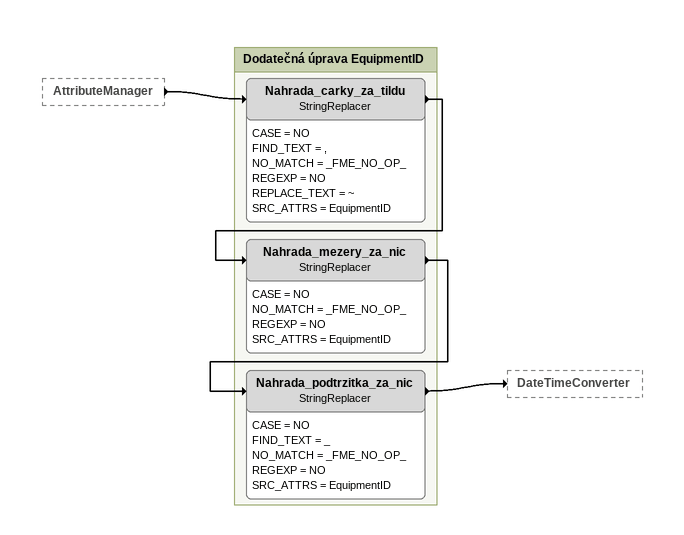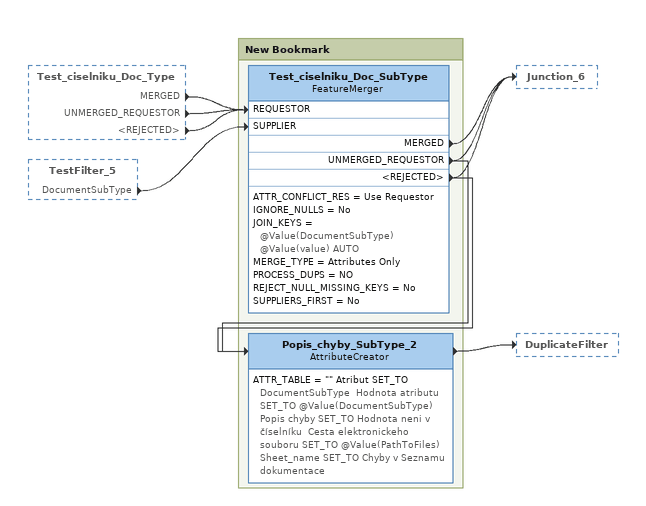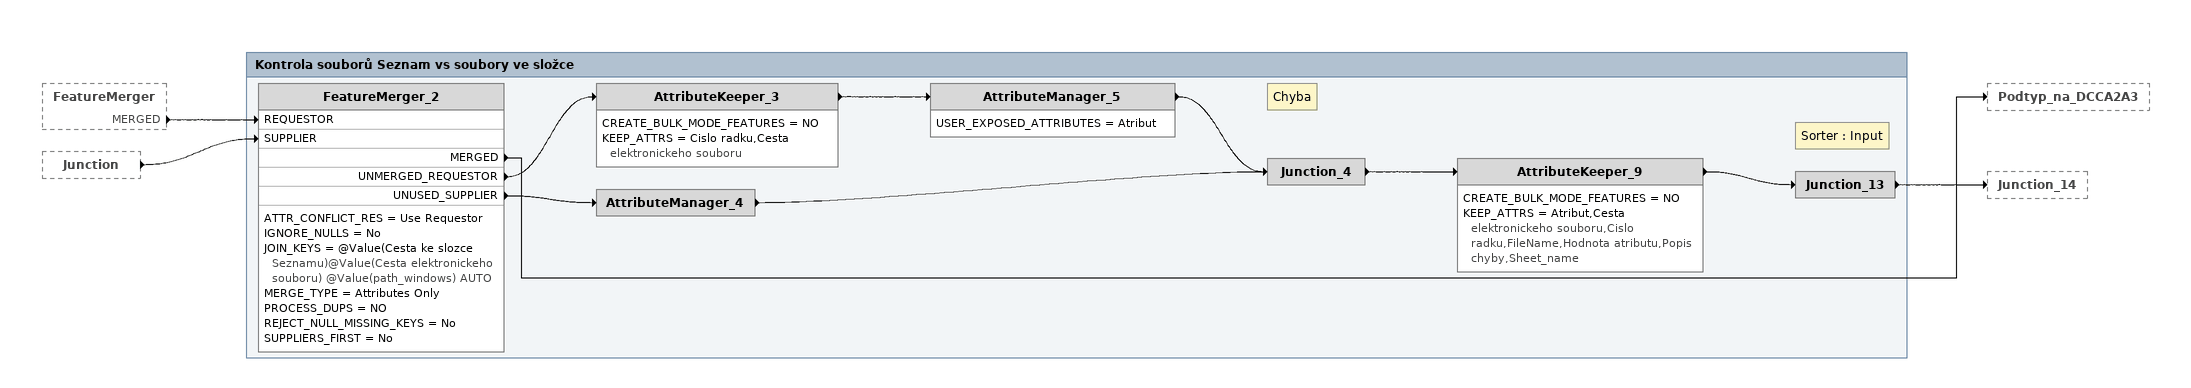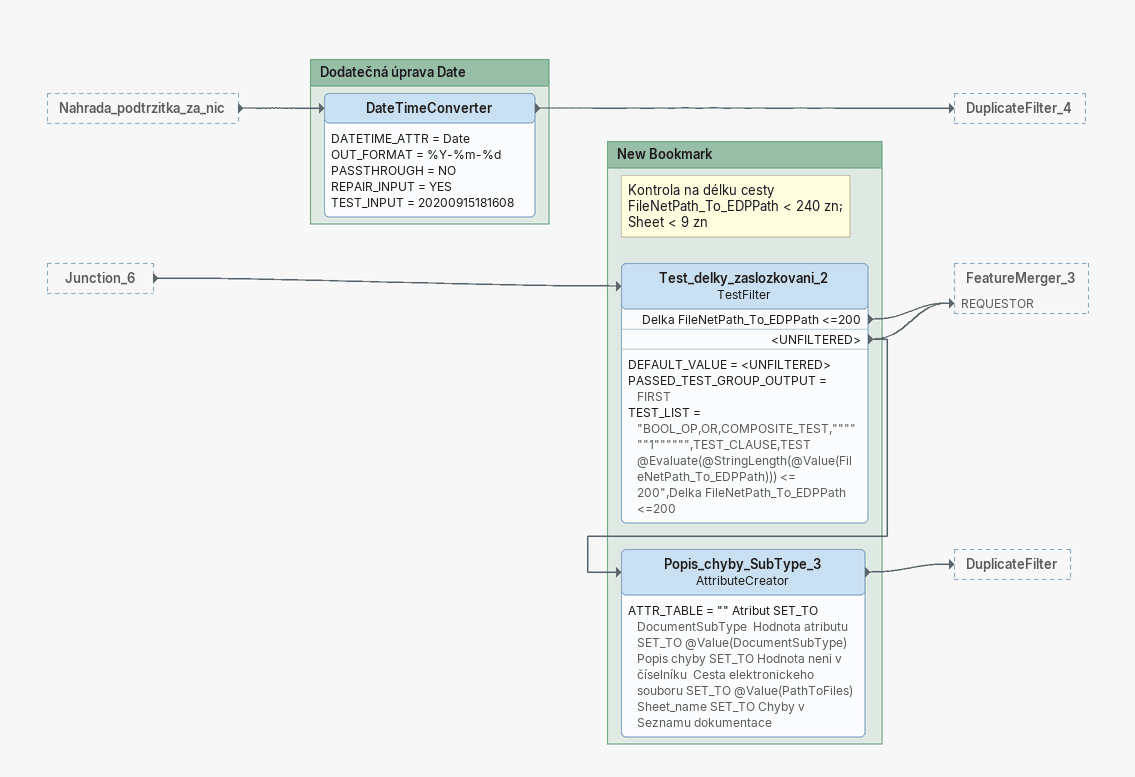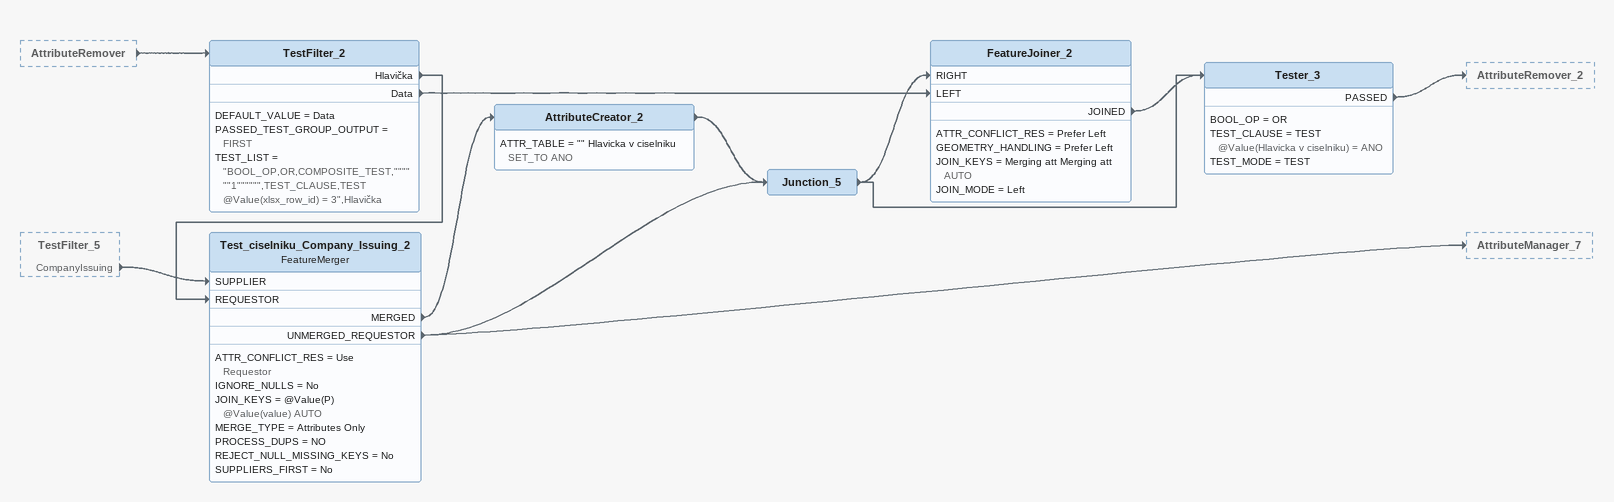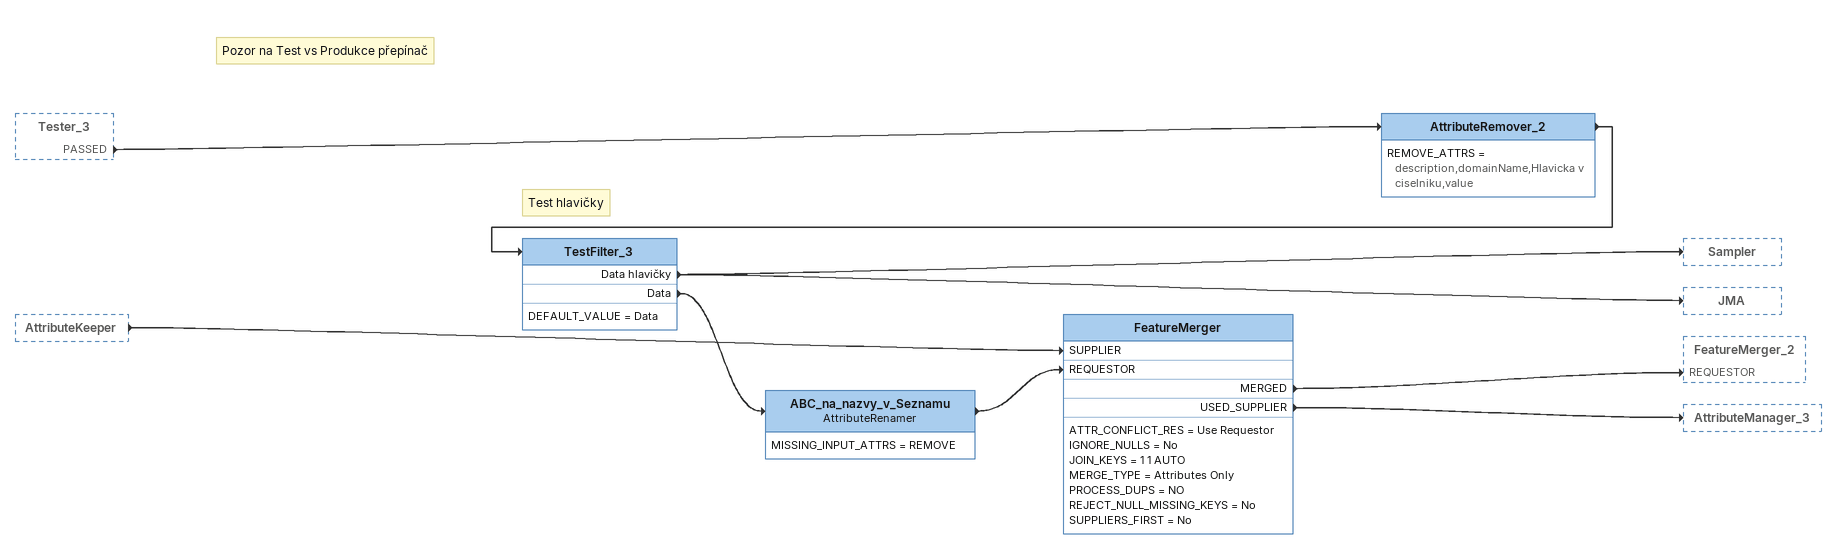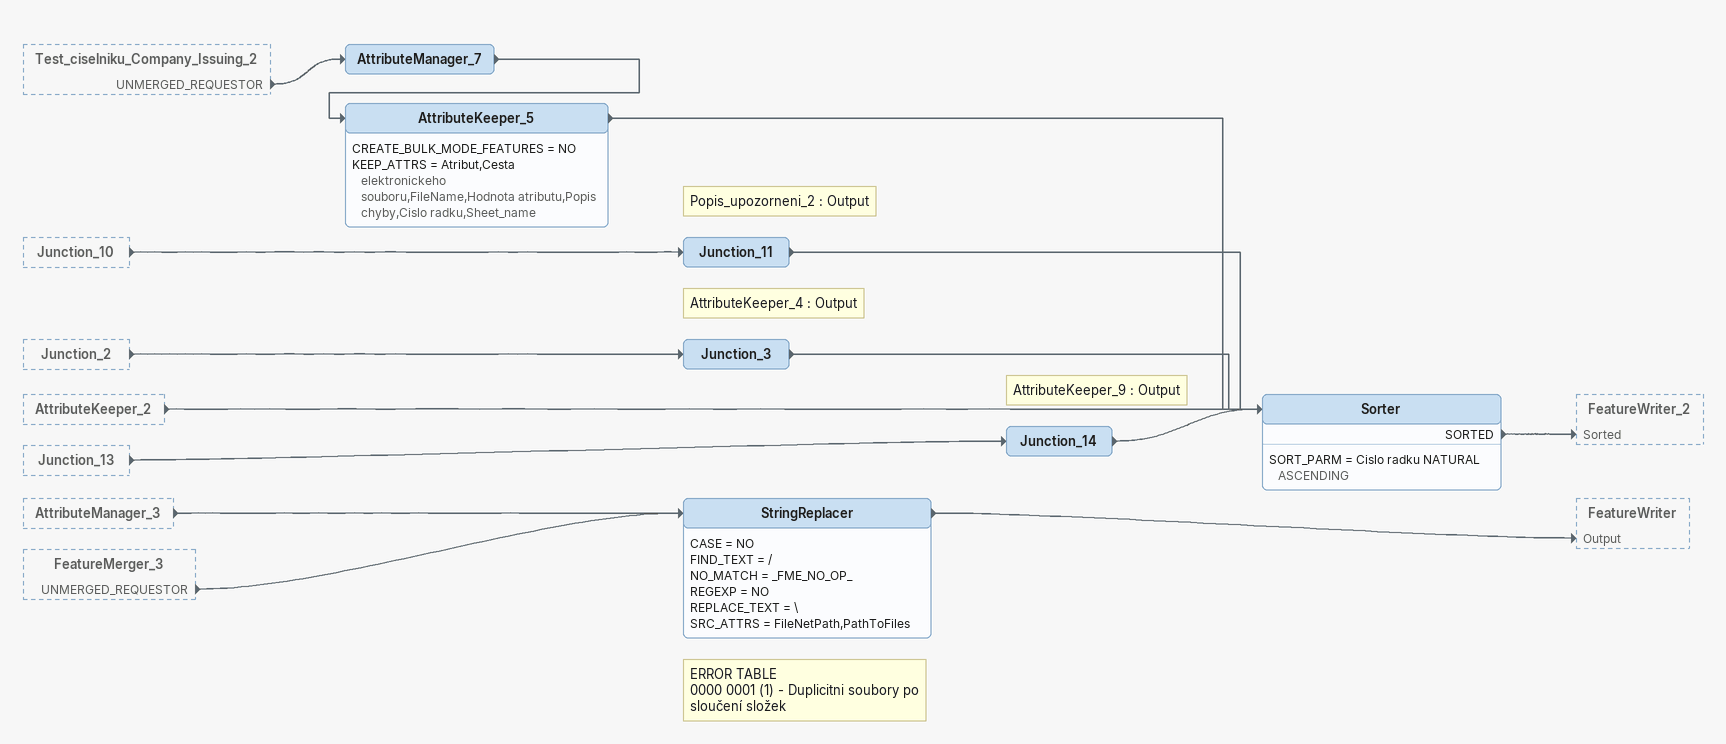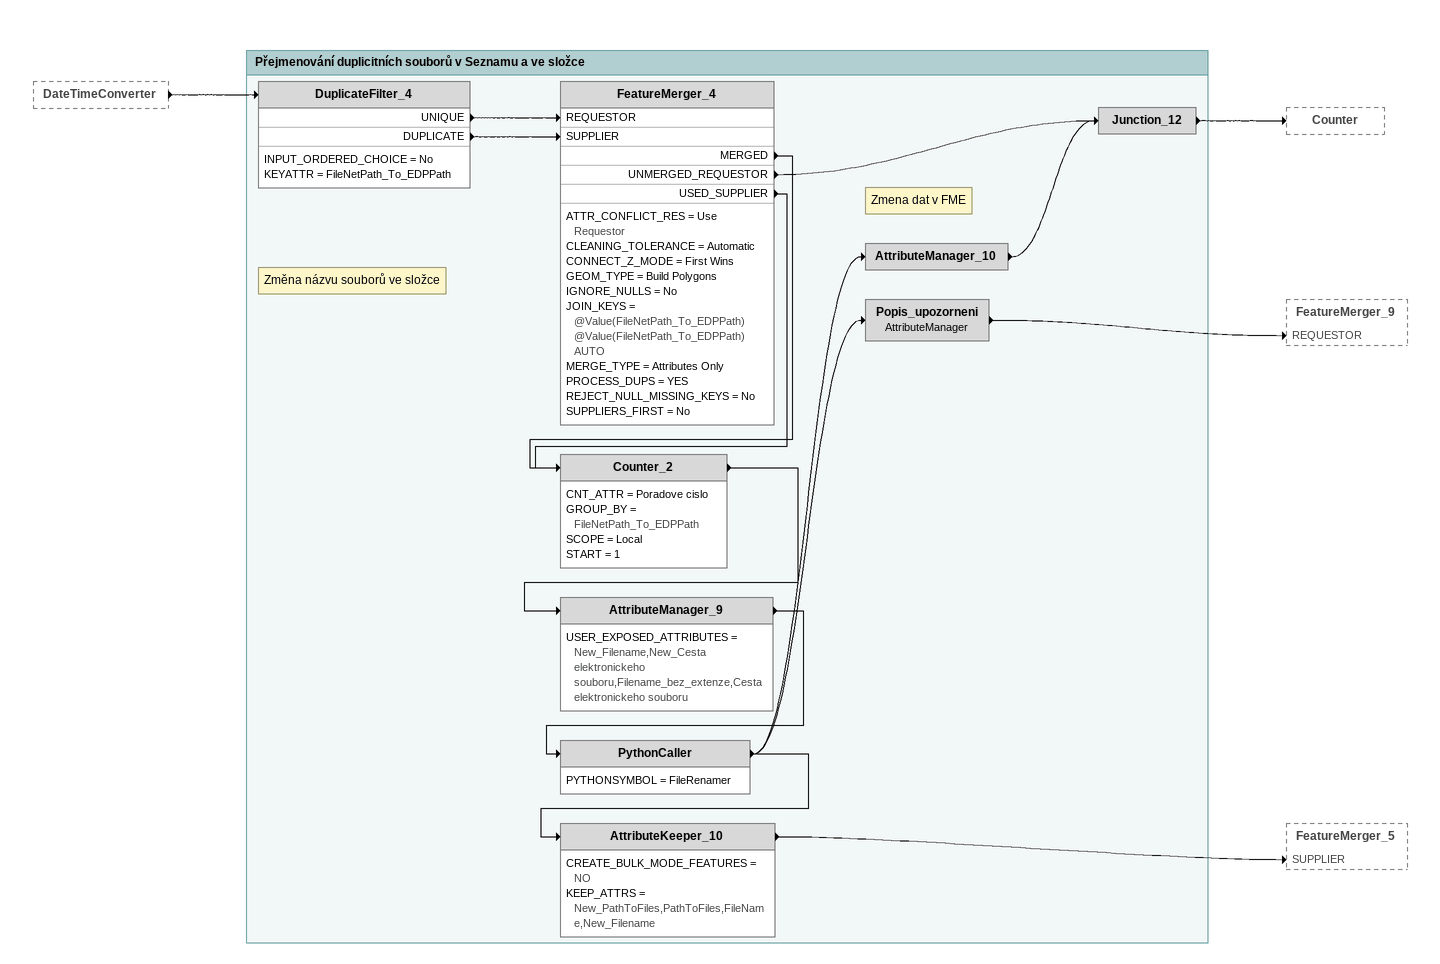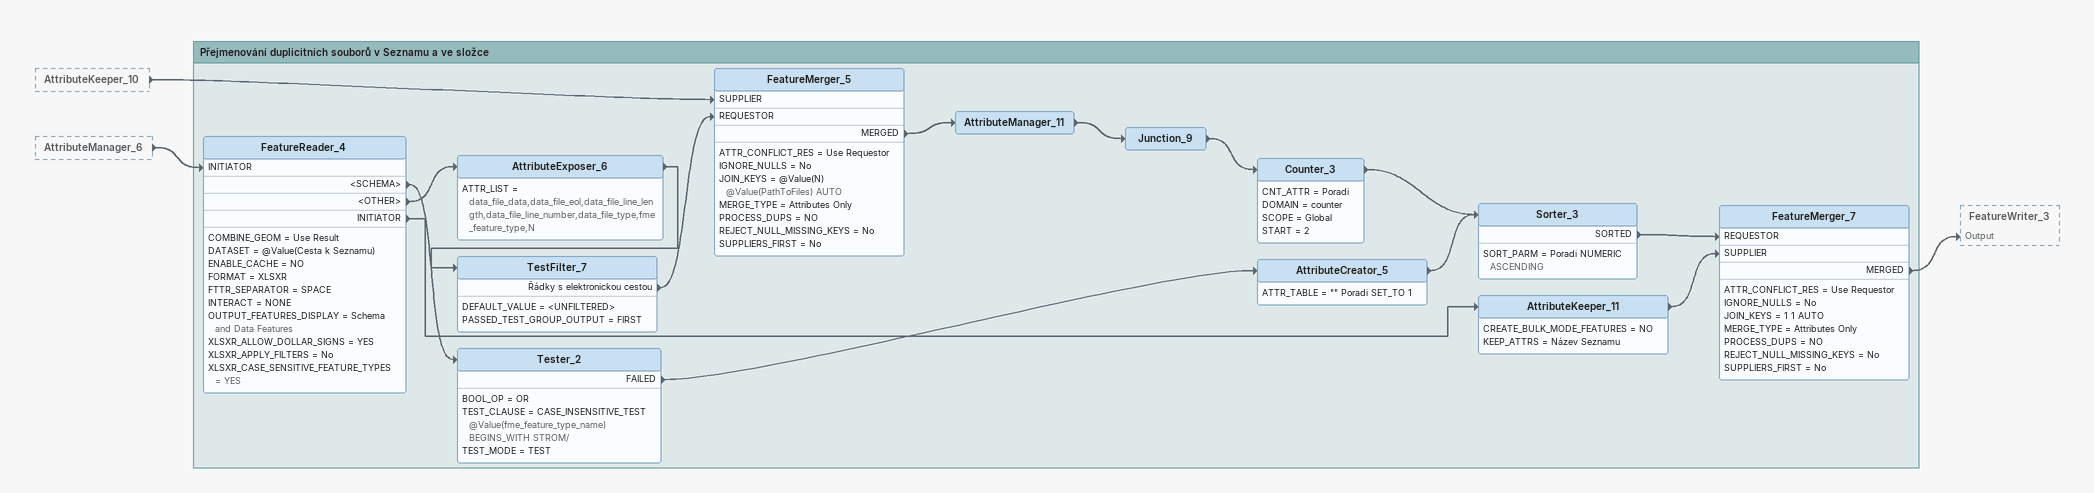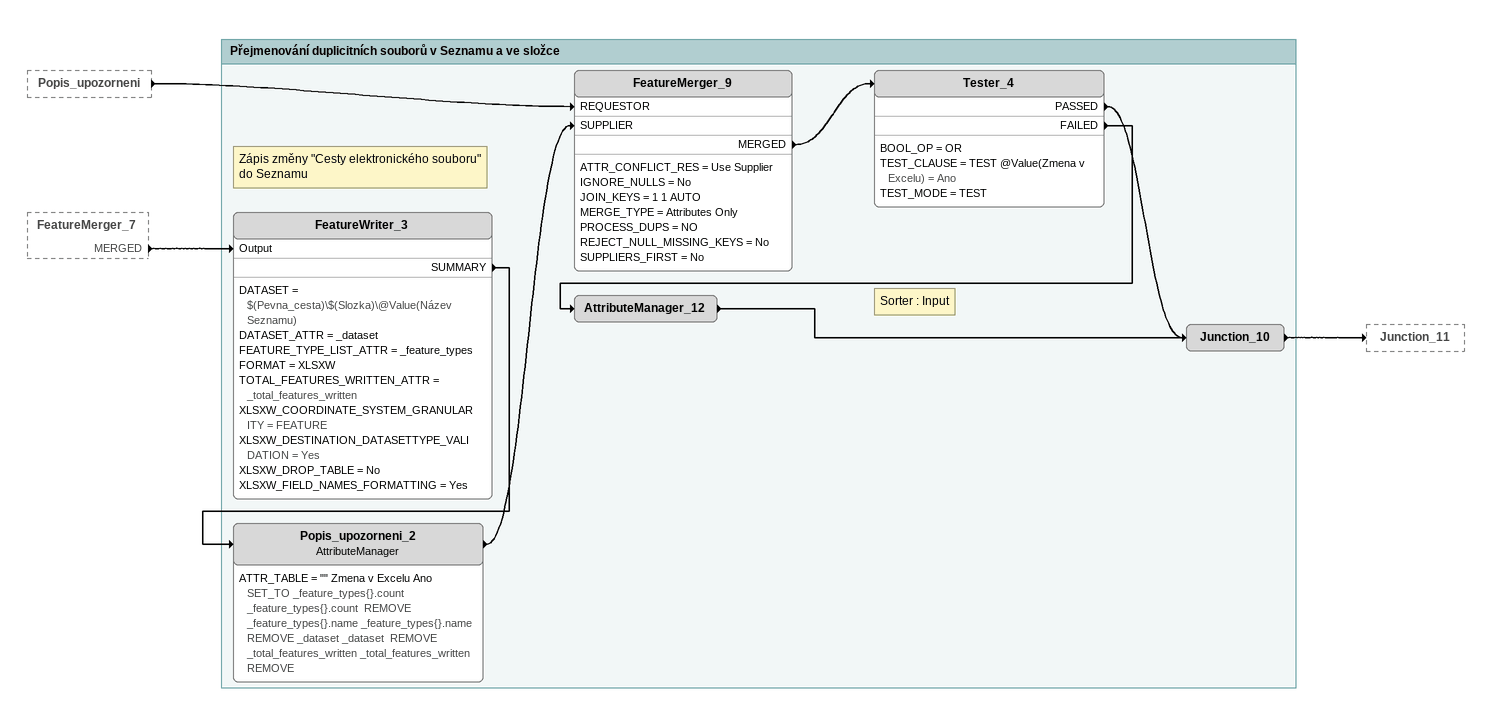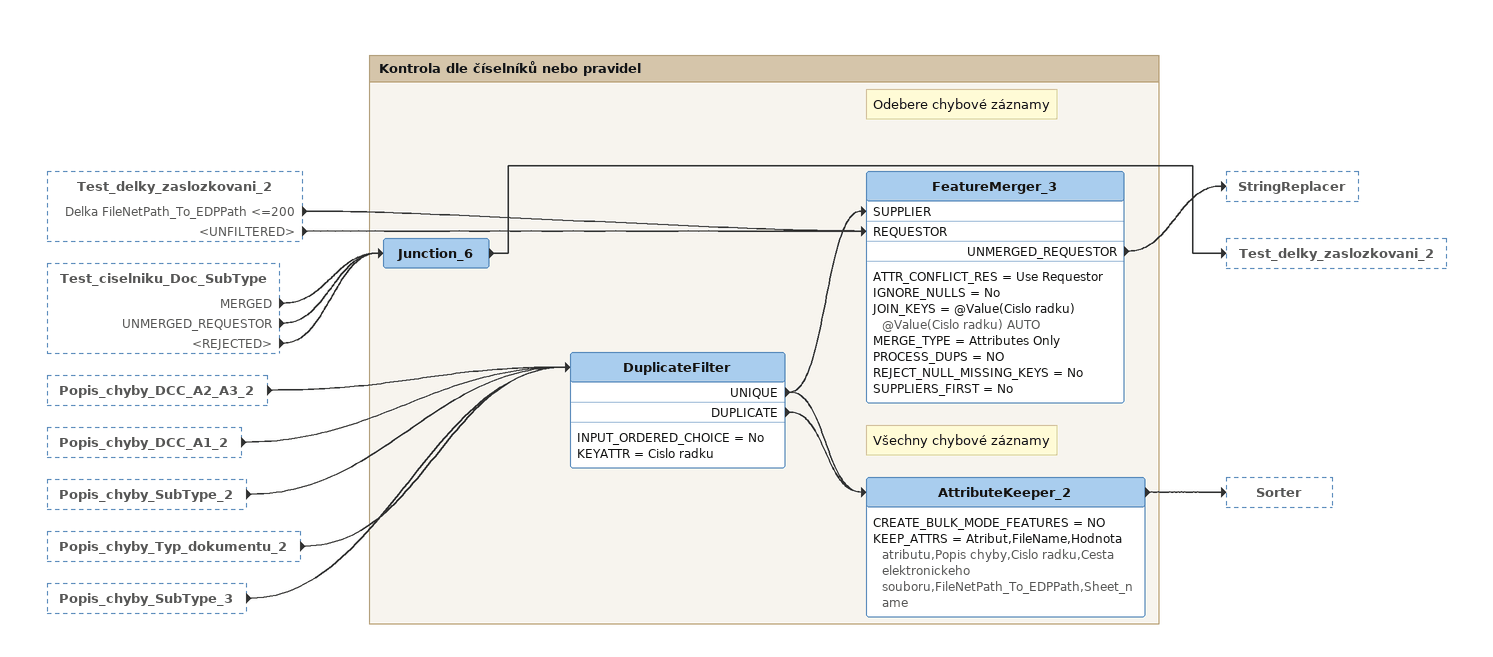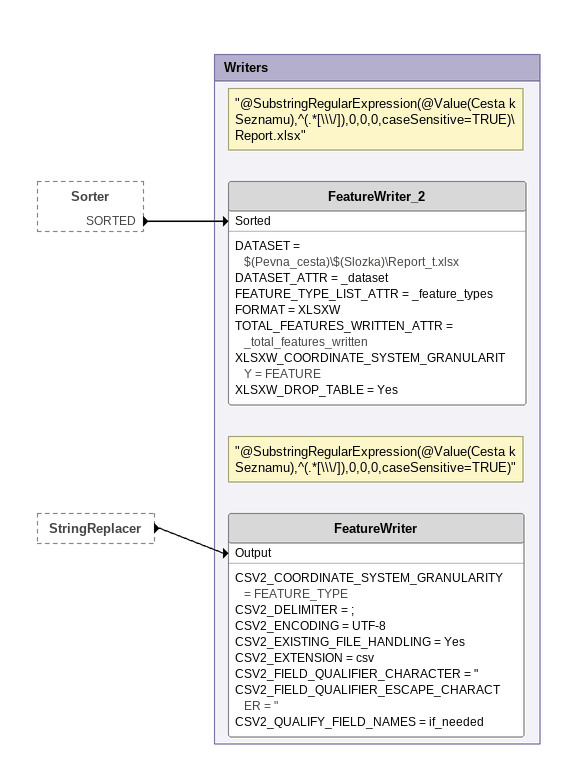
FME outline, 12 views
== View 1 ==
AttributeManager [outside]
    -> Nahrada_carky_za_tildu

Bookmark: Dodatečná úprava EquipmentID
Nahrada_carky_za_tildu: StringReplacer
    CASE = NO
    FIND_TEXT = ,
    NO_MATCH = _FME_NO_OP_
    REGEXP = NO
    REPLACE_TEXT = ~
    SRC_ATTRS = EquipmentID
    -> Nahrada_mezery_za_nic
Nahrada_mezery_za_nic: StringReplacer
    CASE = NO
    NO_MATCH = _FME_NO_OP_
    REGEXP = NO
    SRC_ATTRS = EquipmentID
    -> Nahrada_podtrzitka_za_nic
Nahrada_podtrzitka_za_nic: StringReplacer
    CASE = NO
    FIND_TEXT = _
    NO_MATCH = _FME_NO_OP_
    REGEXP = NO
    SRC_ATTRS = EquipmentID
    -> DateTimeConverter

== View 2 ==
Test_ciselniku_Doc_Type [outside]
    MERGED -> Test_ciselniku_Doc_SubType [REQUESTOR]
    UNMERGED_REQUESTOR -> Test_ciselniku_Doc_SubType [REQUESTOR]
    <REJECTED> -> Test_ciselniku_Doc_SubType [REQUESTOR]
TestFilter_5 [outside]
    DocumentSubType -> Test_ciselniku_Doc_SubType [SUPPLIER]

Bookmark: New Bookmark
Test_ciselniku_Doc_SubType: FeatureMerger
    ATTR_CONFLICT_RES = Use Requestor
    IGNORE_NULLS = No
    JOIN_KEYS = @Value(DocumentSubType) @Value(value) AUTO
    MERGE_TYPE = Attributes Only
    PROCESS_DUPS = NO
    REJECT_NULL_MISSING_KEYS = No
    SUPPLIERS_FIRST = No
    MERGED -> Junction_6
    UNMERGED_REQUESTOR -> Popis_chyby_SubType_2
    UNMERGED_REQUESTOR -> Junction_6
    <REJECTED> -> Popis_chyby_SubType_2
    <REJECTED> -> Junction_6
Popis_chyby_SubType_2: AttributeCreator
    ATTR_TABLE = "" Atribut SET_TO DocumentSubType  Hodnota atributu SET_TO @Value(DocumentSubType)  Popis chyby SET_TO Hodnota neni v číselníku  Cesta elektronickeho souboru SET_TO @Value(PathToFiles)  Sheet_name SET_TO Chyby v Seznamu dokumentace
    -> DuplicateFilter

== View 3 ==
FeatureMerger [outside]
    MERGED -> FeatureMerger_2 [REQUESTOR]
Junction [outside]
    -> FeatureMerger_2 [SUPPLIER]

Bookmark: Kontrola souborů Seznam vs soubory ve složce
FeatureMerger_2
    ATTR_CONFLICT_RES = Use Requestor
    IGNORE_NULLS = No
    JOIN_KEYS = @Value(Cesta ke slozce Seznamu)@Value(Cesta elektronickeho souboru) @Value(path_windows) AUTO
    MERGE_TYPE = Attributes Only
    PROCESS_DUPS = NO
    REJECT_NULL_MISSING_KEYS = No
    SUPPLIERS_FIRST = No
    MERGED -> Podtyp_na_DCCA2A3
    UNMERGED_REQUESTOR -> AttributeKeeper_3
    UNUSED_SUPPLIER -> AttributeManager_4
AttributeKeeper_3
    CREATE_BULK_MODE_FEATURES = NO
    KEEP_ATTRS = Cislo radku,Cesta elektronickeho souboru
    -> AttributeManager_5
AttributeManager_5
    USER_EXPOSED_ATTRIBUTES = Atribut
    -> Junction_4
AttributeManager_4
    -> Junction_4
Note: Chyba
Junction_4
    -> AttributeKeeper_9
AttributeKeeper_9
    CREATE_BULK_MODE_FEATURES = NO
    KEEP_ATTRS = Atribut,Cesta elektronickeho souboru,Cislo radku,FileName,Hodnota atributu,Popis chyby,Sheet_name
    -> Junction_13
Note: Sorter : Input
Junction_13
    -> Junction_14

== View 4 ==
Nahrada_podtrzitka_za_nic [outside]
    -> DateTimeConverter
Junction_6 [outside]
    -> Test_delky_zaslozkovani_2

Bookmark: Dodatečná úprava Date
DateTimeConverter
    DATETIME_ATTR = Date
    OUT_FORMAT = %Y-%m-%d
    PASSTHROUGH = NO
    REPAIR_INPUT = YES
    TEST_INPUT = 20200915181608
    -> DuplicateFilter_4

Bookmark: New Bookmark
Note: Kontrola na délku cesty FileNetPath_To_EDPPath < 240 zn; Sheet < 9 zn
Test_delky_zaslozkovani_2: TestFilter
    DEFAULT_VALUE = <UNFILTERED>
    PASSED_TEST_GROUP_OUTPUT = FIRST
    TEST_LIST = "BOOL_OP,OR,COMPOSITE_TEST,""""""1"""""",TEST_CLAUSE,TEST @Evaluate(@StringLength(@Value(FileNetPath_To_EDPPath))) <= 200",Delka FileNetPath_To_EDPPath <=200
    Delka FileNetPath_To_EDPPath <=200 -> FeatureMerger_3 [REQUESTOR]
    <UNFILTERED> -> Popis_chyby_SubType_3
    <UNFILTERED> -> FeatureMerger_3 [REQUESTOR]
Popis_chyby_SubType_3: AttributeCreator
    ATTR_TABLE = "" Atribut SET_TO DocumentSubType  Hodnota atributu SET_TO @Value(DocumentSubType)  Popis chyby SET_TO Hodnota neni v číselníku  Cesta elektronickeho souboru SET_TO @Value(PathToFiles)  Sheet_name SET_TO Chyby v Seznamu dokumentace
    -> DuplicateFilter

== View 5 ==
AttributeRemover [outside]
    -> TestFilter_2
TestFilter_5 [outside]
    CompanyIssuing -> Test_ciselniku_Company_Issuing_2 [SUPPLIER]
TestFilter_2
    DEFAULT_VALUE = Data
    PASSED_TEST_GROUP_OUTPUT = FIRST
    TEST_LIST = "BOOL_OP,OR,COMPOSITE_TEST,""""""1"""""",TEST_CLAUSE,TEST @Value(xlsx_row_id) = 3",Hlavička
    Hlavička -> Test_ciselniku_Company_Issuing_2 [REQUESTOR]
    Data -> FeatureJoiner_2 [LEFT]
Test_ciselniku_Company_Issuing_2: FeatureMerger
    ATTR_CONFLICT_RES = Use Requestor
    IGNORE_NULLS = No
    JOIN_KEYS = @Value(P) @Value(value) AUTO
    MERGE_TYPE = Attributes Only
    PROCESS_DUPS = NO
    REJECT_NULL_MISSING_KEYS = No
    SUPPLIERS_FIRST = No
    MERGED -> AttributeCreator_2
    UNMERGED_REQUESTOR -> Junction_5
    UNMERGED_REQUESTOR -> AttributeManager_7
AttributeCreator_2
    ATTR_TABLE = "" Hlavicka v ciselniku SET_TO ANO
    -> Junction_5
Junction_5
    -> FeatureJoiner_2 [RIGHT]
    -> Tester_3
FeatureJoiner_2
    ATTR_CONFLICT_RES = Prefer Left
    GEOMETRY_HANDLING = Prefer Left
    JOIN_KEYS = Merging att Merging att AUTO
    JOIN_MODE = Left
    JOINED -> Tester_3
Tester_3
    BOOL_OP = OR
    TEST_CLAUSE = TEST @Value(Hlavicka v ciselniku) = ANO
    TEST_MODE = TEST
    PASSED -> AttributeRemover_2

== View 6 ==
Tester_3 [outside]
    PASSED -> AttributeRemover_2
AttributeKeeper [outside]
    -> FeatureMerger [SUPPLIER]
AttributeRemover_2
    REMOVE_ATTRS = description,domainName,Hlavicka v ciselniku,value
    -> TestFilter_3
Note: Pozor na Test vs Produkce přepínač
Note: Test hlavičky
TestFilter_3
    DEFAULT_VALUE = Data
    Data hlavičky -> Sampler
    Data hlavičky -> JMA
    Data -> ABC_na_nazvy_v_Seznamu
ABC_na_nazvy_v_Seznamu: AttributeRenamer
    MISSING_INPUT_ATTRS = REMOVE
    -> FeatureMerger [REQUESTOR]
FeatureMerger
    ATTR_CONFLICT_RES = Use Requestor
    IGNORE_NULLS = No
    JOIN_KEYS = 1 1 AUTO
    MERGE_TYPE = Attributes Only
    PROCESS_DUPS = NO
    REJECT_NULL_MISSING_KEYS = No
    SUPPLIERS_FIRST = No
    MERGED -> FeatureMerger_2 [REQUESTOR]
    USED_SUPPLIER -> AttributeManager_3

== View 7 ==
Test_ciselniku_Company_Issuing_2 [outside]
    UNMERGED_REQUESTOR -> AttributeManager_7
Junction_10 [outside]
    -> Junction_11
Junction_2 [outside]
    -> Junction_3
AttributeKeeper_2 [outside]
    -> Sorter
Junction_13 [outside]
    -> Junction_14
AttributeManager_3 [outside]
    -> StringReplacer
FeatureMerger_3 [outside]
    UNMERGED_REQUESTOR -> StringReplacer
Note: AttributeKeeper_9 : Output
Junction_14
    -> Sorter
Note: ERROR TABLE / 0000 0001 (1) - Duplicitni soubory po sloučení složek
StringReplacer
    CASE = NO
    FIND_TEXT = /
    NO_MATCH = _FME_NO_OP_
    REGEXP = NO
    REPLACE_TEXT = \
    SRC_ATTRS = FileNetPath,PathToFiles
    -> FeatureWriter [Output]
AttributeManager_7
    -> AttributeKeeper_5
AttributeKeeper_5
    CREATE_BULK_MODE_FEATURES = NO
    KEEP_ATTRS = Atribut,Cesta elektronickeho souboru,FileName,Hodnota atributu,Popis chyby,Cislo radku,Sheet_name
    -> Sorter
Note: AttributeKeeper_4 : Output
Junction_3
    -> Sorter
Note: Popis_upozorneni_2 : Output
Junction_11
    -> Sorter
Sorter
    SORT_PARM = Cislo radku NATURAL ASCENDING
    SORTED -> FeatureWriter_2 [Sorted]

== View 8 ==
DateTimeConverter [outside]
    -> DuplicateFilter_4

Bookmark: Přejmenování duplicitních souborů v Seznamu a ve složce
DuplicateFilter_4
    INPUT_ORDERED_CHOICE = No
    KEYATTR = FileNetPath_To_EDPPath
    UNIQUE -> FeatureMerger_4 [REQUESTOR]
    DUPLICATE -> FeatureMerger_4 [SUPPLIER]
FeatureMerger_4
    ATTR_CONFLICT_RES = Use Requestor
    CLEANING_TOLERANCE = Automatic
    CONNECT_Z_MODE = First Wins
    GEOM_TYPE = Build Polygons
    IGNORE_NULLS = No
    JOIN_KEYS = @Value(FileNetPath_To_EDPPath) @Value(FileNetPath_To_EDPPath) AUTO
    MERGE_TYPE = Attributes Only
    PROCESS_DUPS = YES
    REJECT_NULL_MISSING_KEYS = No
    SUPPLIERS_FIRST = No
    MERGED -> Counter_2
    UNMERGED_REQUESTOR -> Junction_12
    USED_SUPPLIER -> Counter_2
Counter_2
    CNT_ATTR = Poradove cislo
    GROUP_BY = FileNetPath_To_EDPPath
    SCOPE = Local
    START = 1
    -> AttributeManager_9
AttributeManager_9
    USER_EXPOSED_ATTRIBUTES = New_Filename,New_Cesta elektronickeho souboru,Filename_bez_extenze,Cesta elektronickeho souboru
    -> PythonCaller
Note: Změna názvu souborů ve složce
PythonCaller
    PYTHONSYMBOL = FileRenamer
    -> AttributeKeeper_10
    -> AttributeManager_10
    -> Popis_upozorneni
Note: Zmena dat v FME
AttributeManager_10
    -> Junction_12
Junction_12
    -> Counter
Popis_upozorneni: AttributeManager
    -> FeatureMerger_9 [REQUESTOR]
AttributeKeeper_10
    CREATE_BULK_MODE_FEATURES = NO
    KEEP_ATTRS = New_PathToFiles,PathToFiles,FileName,New_Filename
    -> FeatureMerger_5 [SUPPLIER]

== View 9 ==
AttributeKeeper_10 [outside]
    -> FeatureMerger_5 [SUPPLIER]
AttributeManager_6 [outside]
    -> FeatureReader_4 [INITIATOR]

Bookmark: Přejmenování duplicitních souborů v Seznamu a ve složce
FeatureReader_4
    COMBINE_GEOM = Use Result
    DATASET = @Value(Cesta k Seznamu)
    ENABLE_CACHE = NO
    FORMAT = XLSXR
    FTTR_SEPARATOR = SPACE
    INTERACT = NONE
    OUTPUT_FEATURES_DISPLAY = Schema and Data Features
    XLSXR_ALLOW_DOLLAR_SIGNS = YES
    XLSXR_APPLY_FILTERS = No
    XLSXR_CASE_SENSITIVE_FEATURE_TYPES = YES
    <SCHEMA> -> Tester_2
    <OTHER> -> AttributeExposer_6
    INITIATOR -> AttributeKeeper_11
AttributeExposer_6
    ATTR_LIST = data_file_data,data_file_eol,data_file_line_length,data_file_line_number,data_file_type,fme_feature_type,N
    -> TestFilter_7
TestFilter_7
    DEFAULT_VALUE = <UNFILTERED>
    PASSED_TEST_GROUP_OUTPUT = FIRST
    Řádky s elektronickou cestou -> FeatureMerger_5 [REQUESTOR]
FeatureMerger_5
    ATTR_CONFLICT_RES = Use Requestor
    IGNORE_NULLS = No
    JOIN_KEYS = @Value(N) @Value(PathToFiles) AUTO
    MERGE_TYPE = Attributes Only
    PROCESS_DUPS = NO
    REJECT_NULL_MISSING_KEYS = No
    SUPPLIERS_FIRST = No
    MERGED -> AttributeManager_11
AttributeManager_11
    -> Junction_9
Junction_9
    -> Counter_3
Counter_3
    CNT_ATTR = Poradi
    DOMAIN = counter
    SCOPE = Global
    START = 2
    -> Sorter_3
AttributeKeeper_11
    CREATE_BULK_MODE_FEATURES = NO
    KEEP_ATTRS = Název Seznamu
    -> FeatureMerger_7 [SUPPLIER]
Tester_2
    BOOL_OP = OR
    TEST_CLAUSE = CASE_INSENSITIVE_TEST @Value(fme_feature_type_name) BEGINS_WITH STROM/
    TEST_MODE = TEST
    FAILED -> AttributeCreator_5
AttributeCreator_5
    ATTR_TABLE = "" Poradi SET_TO 1
    -> Sorter_3
Sorter_3
    SORT_PARM = Poradi NUMERIC ASCENDING
    SORTED -> FeatureMerger_7 [REQUESTOR]
FeatureMerger_7
    ATTR_CONFLICT_RES = Use Requestor
    IGNORE_NULLS = No
    JOIN_KEYS = 1 1 AUTO
    MERGE_TYPE = Attributes Only
    PROCESS_DUPS = NO
    REJECT_NULL_MISSING_KEYS = No
    SUPPLIERS_FIRST = No
    MERGED -> FeatureWriter_3 [Output]

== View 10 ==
Popis_upozorneni [outside]
    -> FeatureMerger_9 [REQUESTOR]
FeatureMerger_7 [outside]
    MERGED -> FeatureWriter_3 [Output]

Bookmark: Přejmenování duplicitních souborů v Seznamu a ve složce
Note: Zápis změny "Cesty elektronického souboru" do Seznamu
FeatureWriter_3
    DATASET = $(Pevna_cesta)\$(Slozka)\@Value(Název Seznamu)
    DATASET_ATTR = _dataset
    FEATURE_TYPE_LIST_ATTR = _feature_types
    FORMAT = XLSXW
    TOTAL_FEATURES_WRITTEN_ATTR = _total_features_written
    XLSXW_COORDINATE_SYSTEM_GRANULARITY = FEATURE
    XLSXW_DESTINATION_DATASETTYPE_VALIDATION = Yes
    XLSXW_DROP_TABLE = No
    XLSXW_FIELD_NAMES_FORMATTING = Yes
    SUMMARY -> Popis_upozorneni_2
Popis_upozorneni_2: AttributeManager
    ATTR_TABLE = "" Zmena v Excelu Ano SET_TO _feature_types{}.count _feature_types{}.count  REMOVE _feature_types{}.name _feature_types{}.name  REMOVE _dataset _dataset  REMOVE _total_features_written _total_features_written  REMOVE
    -> FeatureMerger_9 [SUPPLIER]
FeatureMerger_9
    ATTR_CONFLICT_RES = Use Supplier
    IGNORE_NULLS = No
    JOIN_KEYS = 1 1 AUTO
    MERGE_TYPE = Attributes Only
    PROCESS_DUPS = NO
    REJECT_NULL_MISSING_KEYS = No
    SUPPLIERS_FIRST = No
    MERGED -> Tester_4
Tester_4
    BOOL_OP = OR
    TEST_CLAUSE = TEST @Value(Zmena v Excelu) = Ano
    TEST_MODE = TEST
    PASSED -> Junction_10
    FAILED -> AttributeManager_12
AttributeManager_12
    -> Junction_10
Note: Sorter : Input
Junction_10
    -> Junction_11

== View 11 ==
Test_delky_zaslozkovani_2 [outside]
    Delka FileNetPath_To_EDPPath <=200 -> FeatureMerger_3 [REQUESTOR]
    <UNFILTERED> -> FeatureMerger_3 [REQUESTOR]
Test_ciselniku_Doc_SubType [outside]
    MERGED -> Junction_6
    UNMERGED_REQUESTOR -> Junction_6
    <REJECTED> -> Junction_6
Popis_chyby_DCC_A2_A3_2 [outside]
    -> DuplicateFilter
Popis_chyby_DCC_A1_2 [outside]
    -> DuplicateFilter
Popis_chyby_SubType_2 [outside]
    -> DuplicateFilter
Popis_chyby_Typ_dokumentu_2 [outside]
    -> DuplicateFilter
Popis_chyby_SubType_3 [outside]
    -> DuplicateFilter

Bookmark: Kontrola dle číselníků nebo pravidel
Junction_6
    -> Test_delky_zaslozkovani_2
DuplicateFilter
    INPUT_ORDERED_CHOICE = No
    KEYATTR = Cislo radku
    UNIQUE -> FeatureMerger_3 [SUPPLIER]
    UNIQUE -> AttributeKeeper_2
    DUPLICATE -> AttributeKeeper_2
Note: Odebere chybové záznamy
FeatureMerger_3
    ATTR_CONFLICT_RES = Use Requestor
    IGNORE_NULLS = No
    JOIN_KEYS = @Value(Cislo radku) @Value(Cislo radku) AUTO
    MERGE_TYPE = Attributes Only
    PROCESS_DUPS = NO
    REJECT_NULL_MISSING_KEYS = No
    SUPPLIERS_FIRST = No
    UNMERGED_REQUESTOR -> StringReplacer
Note: Všechny chybové záznamy
AttributeKeeper_2
    CREATE_BULK_MODE_FEATURES = NO
    KEEP_ATTRS = Atribut,FileName,Hodnota atributu,Popis chyby,Cislo radku,Cesta elektronickeho souboru,FileNetPath_To_EDPPath,Sheet_name
    -> Sorter

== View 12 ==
Sorter [outside]
    SORTED -> FeatureWriter_2 [Sorted]
StringReplacer [outside]
    -> FeatureWriter [Output]

Bookmark: Writers
Note: "@SubstringRegularExpression(@Value(Cesta k Seznamu),^(.*[\\\/]),0,0,0,caseSensitive=TRUE)"
FeatureWriter
    CSV2_COORDINATE_SYSTEM_GRANULARITY = FEATURE_TYPE
    CSV2_DELIMITER = ;
    CSV2_ENCODING = UTF-8
    CSV2_EXISTING_FILE_HANDLING = Yes
    CSV2_EXTENSION = csv
    CSV2_FIELD_QUALIFIER_CHARACTER = "
    CSV2_FIELD_QUALIFIER_ESCAPE_CHARACTER = "
    CSV2_QUALIFY_FIELD_NAMES = if_needed
Note: "@SubstringRegularExpression(@Value(Cesta k Seznamu),^(.*[\\\/]),0,0,0,caseSensitive=TRUE)\Report.xlsx"
FeatureWriter_2
    DATASET = $(Pevna_cesta)\$(Slozka)\Report_t.xlsx
    DATASET_ATTR = _dataset
    FEATURE_TYPE_LIST_ATTR = _feature_types
    FORMAT = XLSXW
    TOTAL_FEATURES_WRITTEN_ATTR = _total_features_written
    XLSXW_COORDINATE_SYSTEM_GRANULARITY = FEATURE
    XLSXW_DROP_TABLE = Yes
